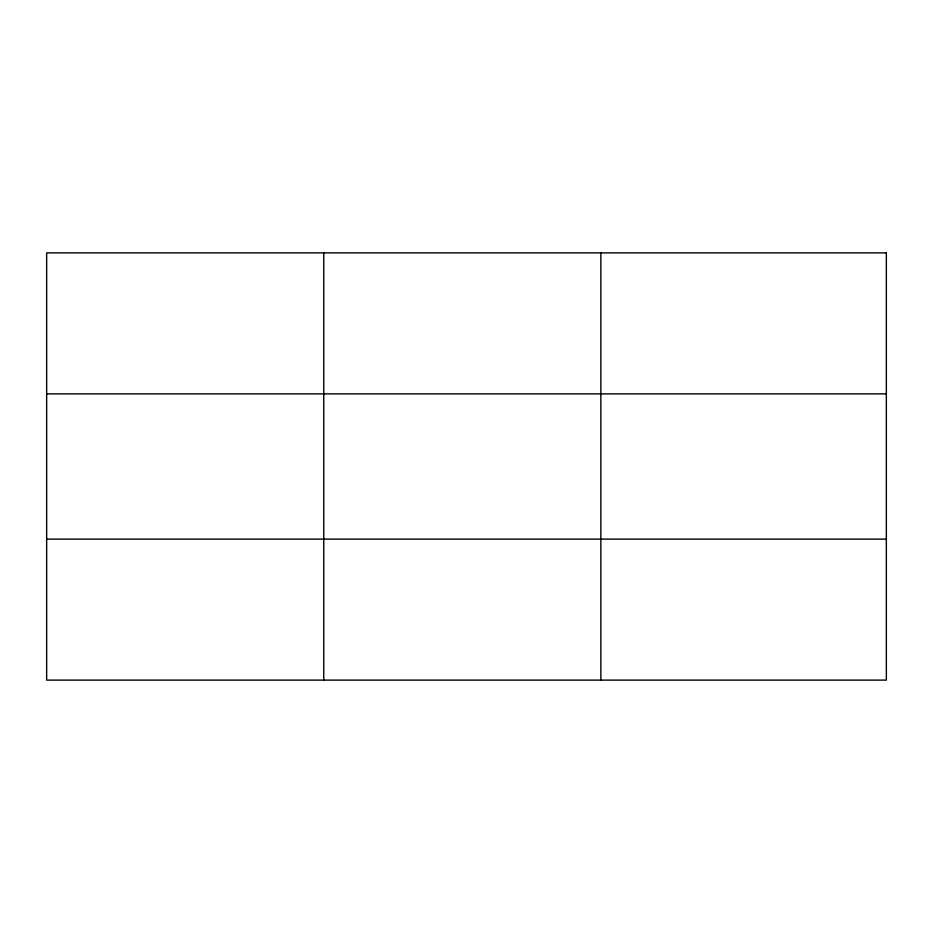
<?xml version="1.0" encoding="UTF-8"?>
<svg xmlns="http://www.w3.org/2000/svg" width="933" height="933" viewBox="0 0 933 933"><rect width="100%" height="100%" fill="white"/><g stroke="black" fill="none" stroke-linecap="round" stroke-linejoin="round"><path stroke-width="1.4" d="M323.751 252.89L323.751 680.11M600.852 252.89L600.852 680.11M46.65 393.878L886.35 393.878M46.65 539.122L886.35 539.122M886.35 252.89L886.35 680.11L46.65 680.11L46.65 252.89L886.35 252.89"/></g></svg>
